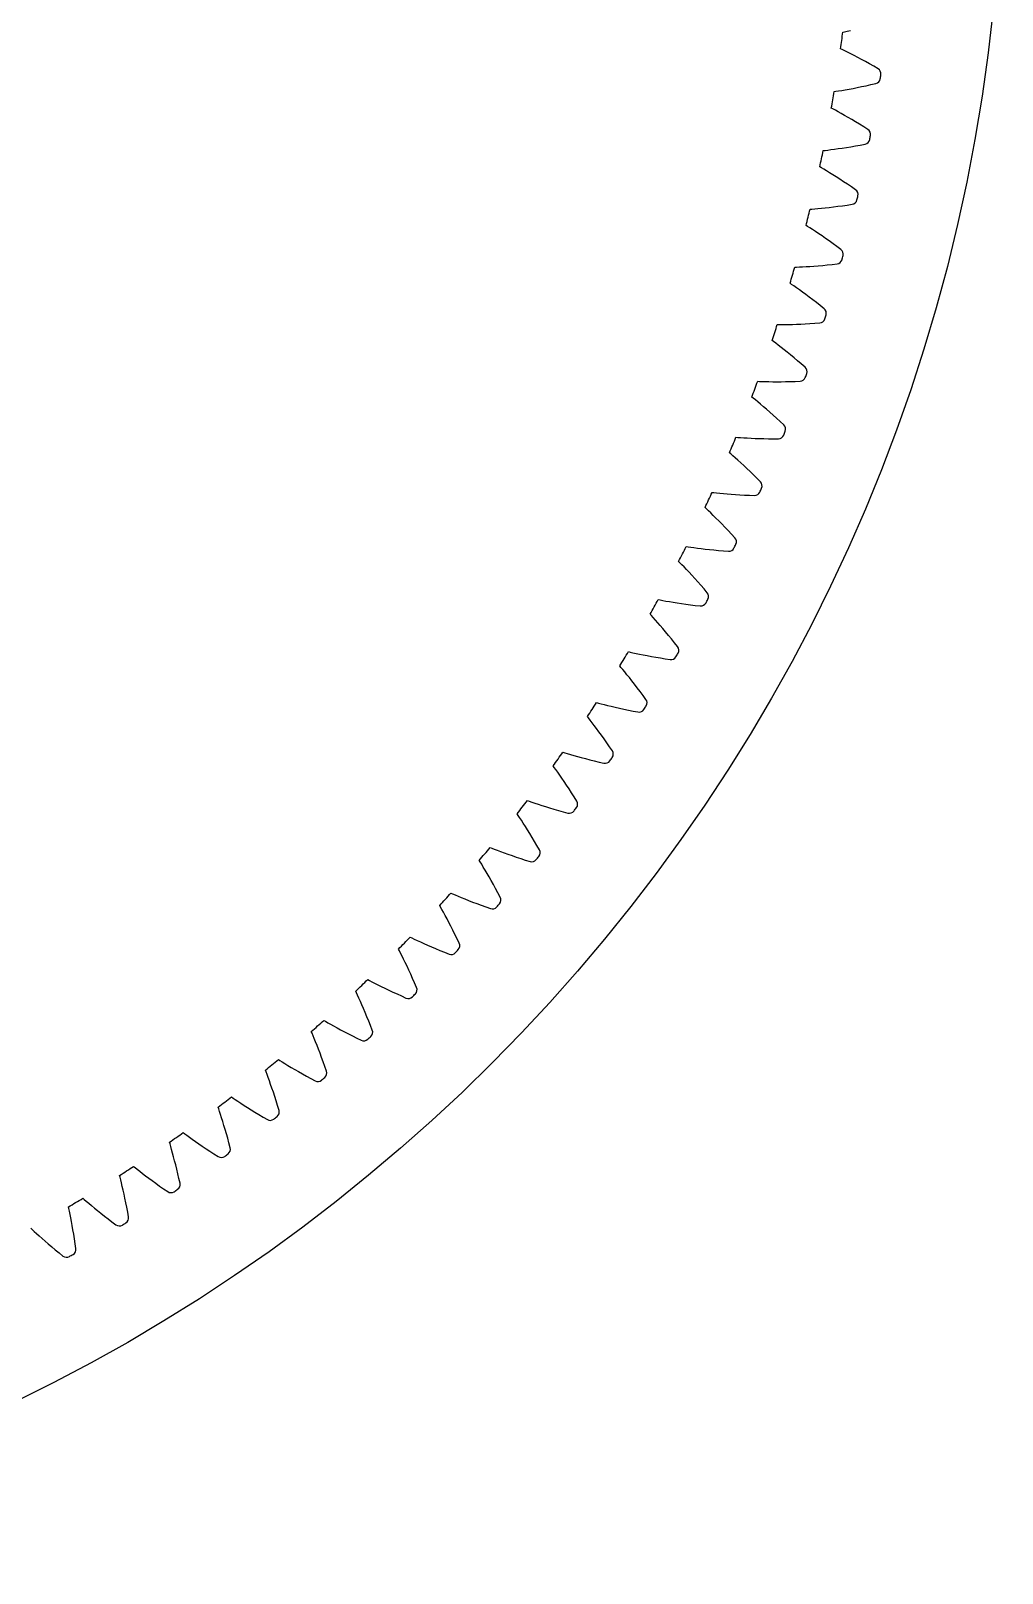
# Model space of a CAD drawing. Header units: millimetres. Extents: x -90 to 90, y -90 to 90.
# Drawn here: x 39.8 to 90.1, y -90.1 to -10.3 of the extents above; entities that cross this region are included whole.
import ezdxf

# ---------------------------------------------------------------- set-up
doc = ezdxf.new("R2010")
doc.units = ezdxf.units.MM

msp = doc.modelspace()

# ---------------------------------------------------------------- linework, layer by layer
at = {"layer": 'fixed_ring'}
for p, q in [((81.935895, -10.384645), (82.073977, -10.357501)), ((82.073977, -10.357501), (82.235439, -10.324782)), ((81.84151, -10.40275), (81.935895, -10.384645)), ((81.81412, -11.304044), (81.727704, -11.261991)), ((81.940375, -11.366199), (81.81412, -11.304044)), ((82.087752, -11.439824), (81.940375, -11.366199)), ((82.250685, -11.522548), (82.087752, -11.439824)), ((82.42618, -11.613195), (82.250685, -11.522548)), ((82.612309, -11.711072), (82.42618, -11.613195)), ((82.807706, -11.815728), (82.612309, -11.711072)), ((83.01134, -11.926855), (82.807706, -11.815728)), ((83.222401, -12.044235), (83.01134, -11.926855)), ((83.440229, -12.167708), (83.222401, -12.044235)), ((83.664372, -12.296473), (83.440229, -12.167708)), ((81.392292, -13.473856), (81.487291, -13.459314)), ((81.487291, -13.459314), (81.626296, -13.437383)), ((81.626296, -13.437383), (81.788875, -13.410761)), ((81.788875, -13.410761), (81.969008, -13.38006)), ((81.969008, -13.38006), (82.163487, -13.345516)), ((82.163487, -13.345516), (82.370266, -13.30722)), ((82.370266, -13.30722), (82.587905, -13.265198)), ((82.587905, -13.265198), (82.815331, -13.219438)), ((82.815331, -13.219438), (83.051702, -13.169908)), ((83.051702, -13.169908), (83.296342, -13.116564)), ((83.296342, -13.116564), (83.548583, -13.060038)), ((81.331019, -14.373481), (81.246246, -14.328208)), ((81.454846, -14.440342), (81.331019, -14.373481)), ((81.59935, -14.519457), (81.454846, -14.440342)), ((81.759057, -14.608252), (81.59935, -14.519457)), ((81.931017, -14.705437), (81.759057, -14.608252)), ((82.113333, -14.810245), (81.931017, -14.705437)), ((82.304655, -14.922177), (82.113333, -14.810245)), ((82.503965, -15.040885), (82.304655, -14.922177)), ((82.710462, -15.166121), (82.503965, -15.040885)), ((82.92349, -15.2977), (82.710462, -15.166121)), ((83.142631, -15.434806), (82.92349, -15.2977)), ((80.827872, -16.525891), (80.923351, -16.514932)), ((80.923351, -16.514932), (81.063083, -16.498245)), ((81.063083, -16.498245), (81.226548, -16.477758)), ((81.226548, -16.477758), (81.407709, -16.453854)), ((81.407709, -16.453854), (81.603349, -16.42665)), ((81.603349, -16.42665), (81.811422, -16.396159)), ((81.811422, -16.396159), (82.030488, -16.362353)), ((82.030488, -16.362353), (82.259474, -16.32518)), ((82.259474, -16.32518), (82.497541, -16.284576)), ((82.497541, -16.284576), (82.744014, -16.240473)), ((82.744014, -16.240473), (82.998203, -16.193475)), ((80.732804, -17.422574), (80.649793, -17.374144)), ((80.854028, -17.494046), (80.732804, -17.422574)), ((80.995454, -17.578541), (80.854028, -17.494046)), ((81.151707, -17.673279), (80.995454, -17.578541)), ((81.31989, -17.776864), (81.151707, -17.673279)), ((81.498134, -17.888456), (81.31989, -17.776864)), ((81.685111, -18.007505), (81.498134, -17.888456)), ((81.879815, -18.133627), (81.685111, -18.007505)), ((82.081455, -18.266541), (81.879815, -18.133627)), ((82.289383, -18.40604), (82.081455, -18.266541)), ((82.503211, -18.551292), (82.289383, -18.40604)), ((80.14905, -19.554535), (80.244873, -19.547176)), ((80.244873, -19.547176), (80.385134, -19.535756)), ((80.385134, -19.535756), (80.549254, -19.521432)), ((80.549254, -19.521432), (80.731185, -19.50436)), ((80.731185, -19.50436), (80.927711, -19.484534)), ((80.927711, -19.484534), (81.136783, -19.461892)), ((81.136783, -19.461892), (81.356966, -19.43635)), ((81.356966, -19.43635), (81.587188, -19.407816)), ((81.587188, -19.407816), (81.826614, -19.376196)), ((81.826614, -19.376196), (82.074572, -19.341395)), ((82.074572, -19.341395), (82.330348, -19.303991)), ((80.02032, -20.447008), (79.939189, -20.39549)), ((80.13877, -20.522989), (80.02032, -20.447008)), ((80.276917, -20.612744), (80.13877, -20.522989)), ((80.429496, -20.713293), (80.276917, -20.612744)), ((80.593664, -20.82313), (80.429496, -20.713293)), ((80.767585, -20.941348), (80.593664, -20.82313)), ((80.94995, -21.067346), (80.767585, -20.941348)), ((81.139773, -21.200702), (80.94995, -21.067346)), ((81.33627, -21.341107), (81.139773, -21.200702)), ((81.538804, -21.488328), (81.33627, -21.341107)), ((81.747018, -21.64152), (81.538804, -21.488328)), ((79.356785, -22.555502), (79.452817, -22.551752)), ((79.452817, -22.551752), (79.593408, -22.545617)), ((79.593408, -22.545617), (79.757951, -22.537476)), ((79.757951, -22.537476), (79.940396, -22.52726)), ((79.940396, -22.52726), (80.137528, -22.51484)), ((80.137528, -22.51484), (80.347304, -22.500078)), ((80.347304, -22.500078), (80.568292, -22.482836)), ((80.568292, -22.482836), (80.799424, -22.462982)), ((80.799424, -22.462982), (81.03987, -22.44039)), ((81.03987, -22.44039), (81.288962, -22.414941)), ((81.288962, -22.414941), (81.545964, -22.387185)), ((79.194576, -23.442501), (79.115441, -23.387968)), ((79.310084, -23.522883), (79.194576, -23.442501)), ((79.444757, -23.617771), (79.310084, -23.522883)), ((79.593446, -23.723989), (79.444757, -23.617771)), ((79.753367, -23.839923), (79.593446, -23.723989)), ((79.922717, -23.9646), (79.753367, -23.839923)), ((80.100215, -24.097368), (79.922717, -23.9646)), ((80.284887, -24.23777), (80.100215, -24.097368)), ((80.475964, -24.385467), (80.284887, -24.23777)), ((80.672817, -24.540202), (80.475964, -24.385467)), ((80.87512, -24.701118), (80.672817, -24.540202)), ((78.85376, -25.521621), (79.03646, -25.518274)), ((79.03646, -25.518274), (79.23392, -25.513278)), ((79.23392, -25.513278), (79.444103, -25.506417)), ((79.444103, -25.506417), (79.665582, -25.4975)), ((79.665582, -25.4975), (79.897298, -25.486355)), ((79.897298, -25.486355), (80.138424, -25.472823)), ((80.138424, -25.472823), (80.388296, -25.456761)), ((80.388296, -25.456761), (80.646161, -25.438692)), ((78.4522, -25.524544), (78.548305, -25.524409)), ((78.548305, -25.524409), (78.689027, -25.523567)), ((78.689027, -25.523567), (78.85376, -25.521621)), ((78.256741, -26.404814), (78.179713, -26.347343)), ((78.369144, -26.489484), (78.256741, -26.404814)), ((78.500153, -26.589371), (78.369144, -26.489484)), ((78.644741, -26.701106), (78.500153, -26.589371)), ((78.800187, -26.822974), (78.644741, -26.701106)), ((78.964728, -26.953932), (78.800187, -26.822974)), ((79.137106, -27.093283), (78.964728, -26.953932)), ((79.316366, -27.240532), (79.137106, -27.093283)), ((79.501752, -27.395312), (79.316366, -27.240532)), ((79.692646, -27.557342), (79.501752, -27.395312)), ((79.888753, -27.725754), (79.692646, -27.557342)), ((77.436574, -28.457459), (77.532616, -28.460939)), ((77.532616, -28.460939), (77.673271, -28.465391)), ((77.673271, -28.465391), (77.83796, -28.469643)), ((77.83796, -28.469643), (78.020657, -28.473171)), ((78.020657, -28.473171), (78.218165, -28.475606)), ((78.218165, -28.475606), (78.428457, -28.476656)), ((78.428457, -28.476656), (78.650115, -28.476076)), ((78.650115, -28.476076), (78.882086, -28.473654)), ((78.882086, -28.473654), (79.12355, -28.469202)), ((79.12355, -28.469202), (79.37385, -28.462551)), ((79.37385, -28.462551), (79.632212, -28.454194)), ((77.208142, -29.329754), (77.133331, -29.269426)), ((77.317281, -29.418592), (77.208142, -29.329754)), ((77.44444, -29.523336), (77.317281, -29.418592)), ((77.584723, -29.640431), (77.44444, -29.523336)), ((77.735475, -29.76806), (77.584723, -29.640431)), ((77.894974, -29.905114), (77.735475, -29.76806)), ((78.061988, -30.050851), (77.894974, -29.905114)), ((78.235582, -30.204738), (78.061988, -30.050851)), ((78.415015, -30.366382), (78.235582, -30.204738)), ((78.599678, -30.535478), (78.415015, -30.366382)), ((78.789313, -30.711147), (78.599678, -30.535478)), ((76.311346, -31.350096), (76.407189, -31.357186)), ((76.407189, -31.357186), (76.547577, -31.366925)), ((76.547577, -31.366925), (76.711989, -31.377369)), ((76.711989, -31.377369), (76.894424, -31.387766)), ((76.894424, -31.387766), (77.091701, -31.397629)), ((77.091701, -31.397629), (77.301804, -31.406588)), ((77.301804, -31.406588), (77.523328, -31.414347)), ((77.523328, -31.414347), (77.755226, -31.420652)), ((77.755226, -31.420652), (77.996686, -31.425286)), ((77.996686, -31.425286), (78.247059, -31.428054)), ((78.247059, -31.428054), (78.505553, -31.429422)), ((76.050264, -32.213181), (75.977775, -32.150081)), ((76.155984, -32.306062), (76.050264, -32.213181)), ((76.279113, -32.415514), (76.155984, -32.306062)), ((76.414892, -32.537803), (76.279113, -32.415514)), ((76.560737, -32.671012), (76.414892, -32.537803)), ((76.714967, -32.813969), (76.560737, -32.671012)), ((76.876381, -32.965885), (76.714967, -32.813969)), ((77.044064, -33.126193), (76.876381, -32.965885)), ((77.21729, -33.294472), (77.044064, -33.126193)), ((77.395462, -33.470394), (77.21729, -33.294472)), ((77.578354, -33.653072), (77.395462, -33.470394)), ((75.078107, -34.19836), (75.173616, -34.20905)), ((75.173616, -34.20905), (75.313538, -34.224063)), ((75.313538, -34.224063), (75.477441, -34.240684)), ((75.477441, -34.240684), (75.659356, -34.257936)), ((75.659356, -34.257936), (75.856122, -34.275213)), ((75.856122, -34.275213), (76.06574, -34.292069)), ((76.06574, -34.292069), (76.286815, -34.308154)), ((74.784745, -35.051013), (74.714681, -34.985232)), ((74.886897, -35.147805), (74.784745, -35.051013)), ((76.286815, -34.308154), (76.518311, -34.323178)), ((76.518311, -34.323178), (76.759427, -34.336891)), ((76.759427, -34.336891), (77.009518, -34.349075)), ((77.009518, -34.349075), (77.267777, -34.360165)), ((75.005821, -35.261812), (74.886897, -35.147805)), ((75.136905, -35.389121), (75.005821, -35.261812)), ((75.277636, -35.527722), (75.136905, -35.389121)), ((75.426379, -35.67638), (75.277636, -35.527722)), ((75.581965, -35.834259), (75.426379, -35.67638)), ((75.743499, -36.000761), (75.581965, -35.834259)), ((75.910273, -36.175437), (75.743499, -36.000761)), ((76.081702, -36.357937), (75.910273, -36.175437)), ((76.257593, -36.547365), (76.081702, -36.357937)), ((73.738604, -36.99822), (73.833643, -37.012496)), ((73.833643, -37.012496), (73.972901, -37.032761)), ((73.972901, -37.032761), (74.136064, -37.055535)), ((74.136064, -37.055535), (74.3172, -37.079618)), ((74.3172, -37.079618), (74.513177, -37.104283)), ((74.513177, -37.104283), (74.722013, -37.129012)), ((74.722013, -37.129012), (74.942326, -37.153402)), ((74.942326, -37.153402), (75.173094, -37.177123)), ((75.173094, -37.177123), (75.413523, -37.199896)), ((75.413523, -37.199896), (75.662979, -37.221479)), ((75.662979, -37.221479), (75.920638, -37.242275)), ((73.413377, -37.839235), (73.345837, -37.770865)), ((73.511815, -37.939801), (73.413377, -37.839235)), ((73.626367, -38.0582), (73.511815, -37.939801)), ((73.752569, -38.19035), (73.626367, -38.0582)), ((73.887987, -38.334147), (73.752569, -38.19035)), ((74.031034, -38.488294), (73.887987, -38.334147)), ((74.180571, -38.651914), (74.031034, -38.488294)), ((74.335728, -38.824375), (74.180571, -38.651914)), ((74.495813, -39.0052), (74.335728, -38.824375)), ((74.660256, -39.194019), (74.495813, -39.0052)), ((72.294732, -39.745713), (72.389167, -39.763554)), ((72.389167, -39.763554), (72.527564, -39.789043)), ((72.527564, -39.789043), (72.689754, -39.817938)), ((72.689754, -39.817938), (72.869857, -39.848818)), ((72.869857, -39.848818), (73.064768, -39.880837)), ((74.828897, -39.389929), (74.660256, -39.194019)), ((71.938101, -40.5739), (71.87318, -40.503038)), ((72.032686, -40.678097), (71.938101, -40.5739)), ((73.064768, -39.880837), (73.272525, -39.913404)), ((73.272525, -39.913404), (73.491765, -39.946063)), ((73.491765, -39.946063), (73.721477, -39.978448)), ((73.721477, -39.978448), (73.96088, -40.010249)), ((73.96088, -40.010249), (74.209347, -40.041199)), ((74.209347, -40.041199), (74.466042, -40.071672)), ((72.142704, -40.800722), (72.032686, -40.678097)), ((72.263846, -40.937525), (72.142704, -40.800722)), ((72.393759, -41.086314), (72.263846, -40.937525)), ((72.530906, -41.245733), (72.393759, -41.086314)), ((72.674182, -41.414862), (72.530906, -41.245733)), ((72.822742, -41.593037), (72.674182, -41.414862)), ((72.975912, -41.779755), (72.822742, -41.593037)), ((73.133136, -41.974626), (72.975912, -41.779755)), ((73.294289, -42.176741), (73.133136, -41.974626)), ((70.748535, -42.436951), (70.842232, -42.458331)), ((70.842232, -42.458331), (70.979573, -42.489008)), ((70.979573, -42.489008), (71.140561, -42.523983)), ((71.140561, -42.523983), (71.319375, -42.561616)), ((71.319375, -42.561616), (71.512943, -42.600944)), ((71.512943, -42.600944), (71.719328, -42.641303)), ((71.719328, -42.641303), (71.937185, -42.682186)), ((71.937185, -42.682186), (72.165516, -42.723188)), ((72.165516, -42.723188), (72.403553, -42.763971)), ((72.403553, -42.763971), (72.650681, -42.804246)), ((72.650681, -42.804246), (72.906047, -42.844353)), ((70.361004, -43.251137), (70.298794, -43.177883)), ((70.451603, -43.358818), (70.361004, -43.251137)), ((70.55693, -43.485494), (70.451603, -43.358818)), ((70.67284, -43.626758), (70.55693, -43.485494)), ((70.797065, -43.780327), (70.67284, -43.626758)), ((70.928118, -43.944792), (70.797065, -43.780327)), ((71.064932, -44.119191), (70.928118, -43.944792)), ((71.206685, -44.302828), (71.064932, -44.119191)), ((71.352723, -44.495176), (71.206685, -44.302828)), ((71.502505, -44.695823), (71.352723, -44.495176)), ((69.102201, -45.068124), (69.195028, -45.093013)), ((69.195028, -45.093013), (69.331117, -45.128834)), ((69.331117, -45.128834), (69.490676, -45.169841)), ((69.490676, -45.169841), (69.667948, -45.214173)), ((69.667948, -45.214173), (69.8599, -45.260754)), ((69.8599, -45.260754), (70.064621, -45.308847)), ((70.064621, -45.308847), (70.280785, -45.357896)), ((70.280785, -45.357896), (70.507413, -45.407458)), ((70.507413, -45.407458), (70.743747, -45.457166)), ((70.743747, -45.457166), (70.989185, -45.506708)), ((71.655942, -44.903857), (71.502505, -44.695823)), ((68.684319, -45.867157), (68.624909, -45.791614)), ((68.770803, -45.97817), (68.684319, -45.867157)), ((68.871291, -46.108718), (68.770803, -45.97817)), ((68.981806, -46.254241), (68.871291, -46.108718)), ((69.100166, -46.412375), (68.981806, -46.254241)), ((70.989185, -45.506708), (71.242862, -45.556393)), ((69.22494, -46.581653), (69.100166, -46.412375)), ((69.355096, -46.761075), (69.22494, -46.581653)), ((69.489842, -46.949914), (69.355096, -46.761075)), ((69.628541, -47.147619), (69.489842, -46.949914)), ((67.358061, -47.635508), (67.449886, -47.663871)), ((67.449886, -47.663871), (67.584531, -47.704786)), ((67.584531, -47.704786), (67.742435, -47.751765)), ((67.742435, -47.751765), (67.917914, -47.802734)), ((67.917914, -47.802734), (68.107978, -47.856503)), ((69.770671, -47.353758), (69.628541, -47.147619)), ((69.916173, -47.567416), (69.770671, -47.353758)), ((66.910419, -48.418257), (66.853892, -48.340533)), ((66.992666, -48.532444), (66.910419, -48.418257)), ((67.088172, -48.66668), (66.992666, -48.532444)), ((68.107978, -47.856503), (68.310745, -47.912262)), ((68.310745, -47.912262), (68.524911, -47.969408)), ((68.524911, -47.969408), (68.749514, -48.027459)), ((68.749514, -48.027459), (68.983811, -48.086022)), ((68.983811, -48.086022), (69.227212, -48.144761)), ((69.227212, -48.144761), (69.478841, -48.203952)), ((67.193135, -48.816257), (67.088172, -48.66668)), ((67.305463, -48.978731), (67.193135, -48.816257)), ((67.423782, -49.152583), (67.305463, -48.978731)), ((67.547097, -49.336774), (67.423782, -49.152583)), ((67.674644, -49.530547), (67.547097, -49.336774)), ((65.518583, -50.135469), (65.609276, -50.167266)), ((65.609276, -50.167266), (65.742287, -50.213217)), ((65.742287, -50.213217), (65.898312, -50.266103)), ((67.805808, -49.733329), (67.674644, -49.530547)), ((67.940083, -49.944669), (67.805808, -49.733329)), ((68.077446, -50.163649), (67.940083, -49.944669)), ((65.041814, -50.900826), (64.988251, -50.821031)), ((65.119709, -51.018026), (65.041814, -50.900826)), ((65.210098, -51.15576), (65.119709, -51.018026)), ((65.898312, -50.266103), (66.071749, -50.323636)), ((66.071749, -50.323636), (66.259656, -50.384516)), ((66.259656, -50.384516), (66.460183, -50.447863)), ((66.460183, -50.447863), (66.672048, -50.513024)), ((66.672048, -50.513024), (66.894308, -50.579482)), ((66.894308, -50.579482), (67.126237, -50.646817)), ((67.126237, -50.646817), (67.367256, -50.71467)), ((67.367256, -50.71467), (67.61648, -50.783284)), ((65.30936, -51.309179), (65.210098, -51.15576)), ((65.415497, -51.475764), (65.30936, -51.309179)), ((65.527193, -51.653943), (65.415497, -51.475764)), ((65.643492, -51.842641), (65.527193, -51.653943)), ((63.586371, -52.564469), (63.675803, -52.599655)), ((63.675803, -52.599655), (63.806992, -52.650577)), ((65.76366, -52.041076), (65.643492, -51.842641)), ((65.887104, -52.248648), (65.76366, -52.041076)), ((66.013334, -52.464889), (65.887104, -52.248648)), ((66.142363, -52.68888), (66.013334, -52.464889)), ((63.081151, -53.311351), (63.030627, -53.229598)), ((63.154581, -53.431398), (63.081151, -53.311351)), ((63.239726, -53.572434), (63.154581, -53.431398)), ((63.806992, -52.650577), (63.960917, -52.709294)), ((63.960917, -52.709294), (64.132068, -52.77331)), ((64.132068, -52.77331), (64.317552, -52.841215)), ((64.317552, -52.841215), (64.515553, -52.91206)), ((64.515553, -52.91206), (64.724818, -52.985144)), ((64.724818, -52.985144), (64.944421, -53.059916)), ((64.944421, -53.059916), (65.173653, -53.135927)), ((65.173653, -53.135927), (65.411949, -53.212798)), ((65.411949, -53.212798), (65.658416, -53.290738)), ((63.333146, -53.729479), (63.239726, -53.572434)), ((63.432942, -53.899938), (63.333146, -53.729479)), ((63.537857, -54.082192), (63.432942, -53.899938)), ((63.646976, -54.275132), (63.537857, -54.082192)), ((61.564159, -54.91907), (61.652205, -54.957596)), ((61.652205, -54.957596), (61.781386, -55.013415)), ((61.781386, -55.013415), (61.932993, -55.077881)), ((63.759595, -54.477946), (63.646976, -54.275132)), ((63.875144, -54.690015), (63.759595, -54.477946)), ((63.993151, -54.91085), (63.875144, -54.690015)), ((64.113663, -55.139537), (63.993151, -54.91085)), ((61.031203, -55.646419), (60.98379, -55.562824)), ((61.100066, -55.769144), (61.031203, -55.646419)), ((61.179845, -55.913283), (61.100066, -55.769144)), ((61.932993, -55.077881), (62.101614, -55.14829)), ((62.101614, -55.14829), (62.284413, -55.223124)), ((62.284413, -55.223124), (62.47961, -55.301367)), ((62.47961, -55.301367), (62.685977, -55.38227)), ((62.685977, -55.38227), (62.902612, -55.46525)), ((62.902612, -55.46525), (63.128822, -55.549829)), ((63.128822, -55.549829), (63.364058, -55.635609)), ((63.364058, -55.635609), (63.607419, -55.722765)), ((61.267292, -56.07373), (61.179845, -55.913283)), ((61.360606, -56.247822), (61.267292, -56.07373)), ((61.458591, -56.433894), (61.360606, -56.247822)), ((61.560375, -56.630802), (61.458591, -56.433894)), ((59.45481, -57.19594), (59.541345, -57.237749)), ((59.541345, -57.237749), (59.668334, -57.298389)), ((59.668334, -57.298389), (59.817409, -57.368511)), ((59.817409, -57.368511), (59.983263, -57.445213)), ((61.665285, -56.837708), (61.560375, -56.630802)), ((61.772776, -57.053974), (61.665285, -56.837708)), ((61.882392, -57.279092), (61.772776, -57.053974)), ((61.994217, -57.51215), (61.882392, -57.279092)), ((58.894872, -57.902727), (58.850637, -57.817407)), ((58.95907, -58.027955), (58.894872, -57.902727)), ((59.033371, -58.174992), (58.95907, -58.027955)), ((59.114721, -58.338616), (59.033371, -58.174992)), ((59.983263, -57.445213), (60.163117, -57.52687)), ((60.163117, -57.52687), (60.355233, -57.6124)), ((60.355233, -57.6124), (60.558411, -57.701009)), ((60.558411, -57.701009), (60.771771, -57.792078)), ((60.771771, -57.792078), (60.99464, -57.885107)), ((60.99464, -57.885107), (61.226483, -57.979674)), ((61.226483, -57.979674), (61.466393, -58.075923)), ((59.20142, -58.516095), (59.114721, -58.338616)), ((59.292336, -58.70572), (59.20142, -58.516095)), ((59.386642, -58.906318), (59.292336, -58.70572)), ((59.483695, -59.117024), (59.386642, -58.906318)), ((57.26131, -59.391854), (57.34621, -59.43689)), ((57.34621, -59.43689), (57.470829, -59.502263)), ((57.470829, -59.502263), (57.617161, -59.577943)), ((57.617161, -59.577943), (57.780012, -59.660829)), ((57.780012, -59.660829), (57.956668, -59.749194)), ((57.956668, -59.749194), (58.14543, -59.841889)), ((59.582975, -59.337179), (59.483695, -59.117024)), ((59.684046, -59.566261), (59.582975, -59.337179)), ((59.787025, -59.803361), (59.684046, -59.566261)), ((56.675182, -60.077079), (56.634188, -59.990156)), ((56.734624, -60.204634), (56.675182, -60.077079)), ((56.803342, -60.354362), (56.734624, -60.204634)), ((56.87848, -60.52093), (56.803342, -60.354362)), ((56.958441, -60.701544), (56.87848, -60.52093)), ((58.14543, -59.841889), (58.345131, -59.938078)), ((58.345131, -59.938078), (58.554915, -60.037109)), ((58.554915, -60.037109), (58.774127, -60.138454)), ((58.774127, -60.138454), (59.002249, -60.241676)), ((59.002249, -60.241676), (59.238369, -60.346881)), ((57.042161, -60.894455), (56.958441, -60.701544)), ((57.128854, -61.098458), (57.042161, -60.894455)), ((57.217913, -61.312665), (57.128854, -61.098458)), ((57.308841, -61.536399), (57.217913, -61.312665)), ((54.375274, -62.166399), (54.337579, -62.077995)), ((54.429877, -62.296099), (54.375274, -62.166399)), ((54.986763, -61.503707), (55.069909, -61.551903)), ((55.069909, -61.551903), (55.19198, -61.621918)), ((55.19198, -61.621918), (55.335362, -61.703049)), ((55.335362, -61.703049), (55.49498, -61.792002)), ((55.49498, -61.792002), (55.668187, -61.886949)), ((55.668187, -61.886949), (55.853329, -61.986679)), ((55.853329, -61.986679), (56.049271, -62.090312)), ((56.049271, -62.090312), (56.255181, -62.197163)), ((56.255181, -62.197163), (56.470426, -62.306683)), ((57.401224, -61.769121), (57.308841, -61.536399)), ((57.495212, -62.009926), (57.401224, -61.769121)), ((54.492914, -62.448306), (54.429877, -62.296099)), ((54.561733, -62.617583), (54.492914, -62.448306)), ((54.634844, -62.801077), (54.561733, -62.617583)), ((54.711248, -62.997001), (54.634844, -62.801077)), ((54.790207, -63.20412), (54.711248, -62.997001)), ((56.470426, -62.306683), (56.694503, -62.418412)), ((56.694503, -62.418412), (56.926499, -62.532424)), ((52.634388, -63.528507), (52.715662, -63.579797)), ((52.715662, -63.579797), (52.835014, -63.654354)), ((52.835014, -63.654354), (52.975242, -63.740821)), ((52.975242, -63.740821), (53.131402, -63.835715)), ((54.871145, -63.421526), (54.790207, -63.20412)), ((54.953593, -63.648522), (54.871145, -63.421526)), ((55.037157, -63.884554), (54.953593, -63.648522)), ((51.998405, -64.16773), (51.964062, -64.07797)), ((52.04809, -64.299392), (51.998405, -64.16773)), ((52.105357, -64.453862), (52.04809, -64.299392)), ((52.16776, -64.625607), (52.105357, -64.453862)), ((53.131402, -63.835715), (53.300914, -63.93711)), ((53.300914, -63.93711), (53.482174, -64.043734)), ((53.482174, -64.043734), (53.674079, -64.154663)), ((53.674079, -64.154663), (53.875824, -64.269185)), ((53.875824, -64.269185), (54.086797, -64.386723)), ((54.086797, -64.386723), (54.306513, -64.506802)), ((54.306513, -64.506802), (54.534056, -64.62946)), ((55.12202, -64.128724), (55.037157, -63.884554)), ((52.233918, -64.811722), (52.16776, -64.625607)), ((52.302898, -65.010381), (52.233918, -64.811722)), ((52.37401, -65.220324), (52.302898, -65.010381)), ((52.446713, -65.44062), (52.37401, -65.220324)), ((49.547938, -66.078238), (49.516995, -65.98725)), ((49.592635, -66.211676), (49.547938, -66.078238)), ((50.207515, -65.46339), (50.286802, -65.517701)), ((50.286802, -65.517701), (50.403265, -65.596695)), ((50.403265, -65.596695), (50.540142, -65.688375)), ((50.540142, -65.688375), (50.692621, -65.789076)), ((50.692621, -65.789076), (50.8582, -65.896775)), ((50.8582, -65.896775), (51.03532, -66.010142)), ((51.03532, -66.010142), (51.222917, -66.128211)), ((51.222917, -66.128211), (51.420212, -66.25024)), ((52.520564, -65.670557), (52.446713, -65.44062)), ((52.59519, -65.909565), (52.520564, -65.670557)), ((52.670809, -66.156755), (52.59519, -65.909565)), ((49.644051, -66.368191), (49.592635, -66.211676)), ((49.69995, -66.542162), (49.644051, -66.368191)), ((49.75906, -66.730633), (49.69995, -66.542162)), ((49.820518, -66.931747), (49.75906, -66.730633)), ((49.883683, -67.144215), (49.820518, -66.931747)), ((51.420212, -66.25024), (51.626614, -66.375631)), ((51.626614, -66.375631), (51.841658, -66.50389)), ((51.841658, -66.50389), (52.064426, -66.63502)), ((47.709578, -67.305617), (47.786767, -67.362872)), ((47.786767, -67.362872), (47.900176, -67.446191)), ((47.900176, -67.446191), (48.033507, -67.542955)), ((48.033507, -67.542955), (48.182091, -67.64932)), ((48.182091, -67.64932), (48.343501, -67.763171)), ((48.343501, -67.763171), (48.516232, -67.88312)), ((49.948049, -67.367091), (49.883683, -67.144215)), ((50.013198, -67.599643), (49.948049, -67.367091)), ((50.078782, -67.841289), (50.013198, -67.599643)), ((47.027341, -67.89522), (46.999842, -67.803133)), ((47.066987, -68.030245), (47.027341, -67.89522)), ((47.112479, -68.188583), (47.066987, -68.030245)), ((47.161795, -68.364534), (47.112479, -68.188583)), ((47.213774, -68.555095), (47.161795, -68.364534)), ((47.267624, -68.758378), (47.213774, -68.555095)), ((48.516232, -67.88312), (48.699255, -68.008162)), ((48.699255, -68.008162), (48.89182, -68.137526)), ((48.89182, -68.137526), (49.09336, -68.270592)), ((49.09336, -68.270592), (49.303427, -68.406849)), ((49.303427, -68.406849), (49.521105, -68.546265)), ((50.145049, -68.091148), (50.078782, -67.841289)), ((45.144115, -69.052581), (45.219095, -69.112699)), ((45.219095, -69.112699), (45.32929, -69.200224)), ((45.32929, -69.200224), (45.458887, -69.301935)), ((45.458887, -69.301935), (45.603364, -69.413814)), ((47.322752, -68.973072), (47.267624, -68.758378)), ((47.378688, -69.198211), (47.322752, -68.973072)), ((47.435045, -69.433049), (47.378688, -69.198211)), ((44.440182, -69.616104), (44.416167, -69.523047)), ((44.474721, -69.752524), (44.440182, -69.616104)), ((44.514225, -69.912462), (44.474721, -69.752524)), ((44.556888, -70.090143), (44.514225, -69.912462)), ((44.601662, -70.282524), (44.556888, -70.090143)), ((45.603364, -69.413814), (45.760378, -69.533656)), ((45.760378, -69.533656), (45.928475, -69.660017)), ((45.928475, -69.660017), (46.106664, -69.791855)), ((46.106664, -69.791855), (46.294227, -69.928371)), ((46.294227, -69.928371), (46.490619, -70.068924)), ((46.490619, -70.068924), (46.695412, -70.212986)), ((47.491492, -69.676991), (47.435045, -69.433049)), ((47.548314, -69.929165), (47.491492, -69.676991)), ((42.514754, -70.701808), (42.58742, -70.764704)), ((42.58742, -70.764704), (42.694245, -70.856312)), ((42.694245, -70.856312), (42.819924, -70.962826)), ((42.819924, -70.962826), (42.960091, -71.08006)), ((44.647827, -70.487689), (44.601662, -70.282524)), ((44.694841, -70.704305), (44.647827, -70.487689)), ((44.742269, -70.931389), (44.694841, -70.704305)), ((44.789752, -71.16818), (44.742269, -70.931389)), ((46.695412, -70.212986), (46.907692, -70.360491)), ((41.790123, -71.238454), (41.769625, -71.14456)), ((41.819507, -71.376077), (41.790123, -71.238454)), ((41.852967, -71.537387), (41.819507, -71.376077)), ((41.888915, -71.716547), (41.852967, -71.537387)), ((41.926421, -71.910477), (41.888915, -71.716547)), ((42.960091, -71.08006), (43.112486, -71.205723)), ((43.112486, -71.205723), (43.275711, -71.338318)), ((43.275711, -71.338318), (43.448815, -71.476765)), ((43.448815, -71.476765), (43.63111, -71.62024)), ((43.63111, -71.62024), (43.822076, -71.76808)), ((43.822076, -71.76808), (44.021306, -71.919744)), ((44.836983, -71.414073), (44.789752, -71.16818)), ((44.884279, -71.668206), (44.836983, -71.414073)), ((39.825219, -72.250965), (39.895468, -72.316549)), ((39.895468, -72.316549), (39.998771, -72.412111)), ((39.998771, -72.412111), (40.120355, -72.523277)), ((40.120355, -72.523277), (40.256013, -72.6457)), ((41.964837, -72.117233), (41.926421, -71.910477)), ((42.003669, -72.335464), (41.964837, -72.117233)), ((42.042522, -72.564171), (42.003669, -72.335464)), ((42.081064, -72.802581), (42.042522, -72.564171)), ((44.021306, -71.919744), (44.227887, -72.07513)), ((40.256013, -72.6457), (40.403573, -72.777007)), ((40.403573, -72.777007), (40.561695, -72.915648)), ((40.561695, -72.915648), (40.729469, -73.060508)), ((40.729469, -73.060508), (40.906239, -73.210738)), ((40.906239, -73.210738), (41.091508, -73.365657)), ((41.091508, -73.365657), (41.284892, -73.524707)), ((42.119013, -73.050076), (42.081064, -72.802581)), ((42.156716, -73.305809), (42.119013, -73.050076)), ((41.284892, -73.524707), (41.485482, -73.687754))]:
    msp.add_line(p, q, dxfattribs=at)
for centre, radius, start, end in [((0, 0), 82.5, 352.154114, 352.756066), ((83.511576, -12.554647), 0.3, 351.450508, 59.381573), ((0, 0), 84.75, 351.303983, 351.450508), ((0, 0), 82.5, 349.998425, 350.600377), ((83.479197, -12.768173), 0.3, 283.372918, 351.303983), ((82.980233, -15.687049), 0.3, 349.294819, 57.225884), ((0, 0), 84.75, 349.148295, 349.294819), ((0, 0), 82.5, 347.842737, 348.444689), ((82.939844, -15.899206), 0.3, 281.217229, 349.148295), ((82.2831, -19.007735), 0.3, 279.061541, 346.992606), ((82.33144, -18.797248), 0.3, 347.139131, 55.070196), ((0, 0), 84.75, 346.992606, 347.139131), ((0, 0), 82.5, 345.687048, 346.289), ((81.509893, -22.089361), 0.3, 276.905852, 344.836917), ((81.566116, -21.880841), 0.3, 344.983442, 52.914507), ((0, 0), 84.75, 344.836917, 344.983442), ((0, 0), 82.5, 343.531359, 344.133311), ((80.685345, -24.933465), 0.3, 342.827753, 50.758819), ((80.621318, -25.139723), 0.3, 274.750163, 342.681229), ((0, 0), 84.75, 342.681229, 342.827753), ((0, 0), 82.5, 341.375671, 341.977623), ((79.690372, -27.950798), 0.3, 340.672065, 48.60313), ((0, 0), 82.5, 339.219982, 339.821934), ((79.618632, -28.154501), 0.3, 272.594475, 340.52554), ((0, 0), 84.75, 340.52554, 340.672065), ((0, 0), 84.75, 338.369852, 338.516376), ((78.582607, -30.92857), 0.3, 338.516376, 46.447441), ((0, 0), 82.5, 337.064293, 337.666246), ((78.503255, -31.12943), 0.3, 270.438786, 338.369852), ((0, 0), 82.5, 334.908605, 335.510557), ((77.276766, -34.060299), 0.3, 268.283098, 336.214163), ((0, 0), 84.75, 336.214163, 336.360687), ((77.363616, -33.862566), 0.3, 336.360687, 44.291753), ((76.035127, -36.748633), 0.3, 334.204999, 42.136064), ((0, 0), 82.5, 332.752916, 333.354868), ((75.9409, -36.94296), 0.3, 266.127409, 334.058474), ((0, 0), 84.75, 334.058474, 334.204999), ((0, 0), 82.5, 330.597228, 331.19918), ((0, 0), 84.75, 331.902786, 332.04931), ((74.599018, -39.582686), 0.3, 332.04931, 39.980376), ((74.497548, -39.773331), 0.3, 263.97172, 331.902786), ((73.057322, -42.360715), 0.3, 329.893622, 37.824687), ((0, 0), 82.5, 328.441539, 329.043491), ((72.948753, -42.547408), 0.3, 261.816032, 329.747097), ((0, 0), 84.75, 329.747097, 329.893622), ((0, 0), 82.5, 326.28585, 326.887802), ((71.296707, -45.261264), 0.3, 259.660343, 327.591408), ((0, 0), 84.75, 327.591408, 327.737933), ((71.412222, -45.078787), 0.3, 327.737933, 35.668998), ((0, 0), 82.5, 324.130162, 324.732114), ((69.666046, -47.733055), 0.3, 325.582244, 33.51331), ((69.543749, -47.911058), 0.3, 257.504654, 325.43572), ((0, 0), 84.75, 325.43572, 325.582244), ((0, 0), 82.5, 321.974473, 322.576425), ((67.821265, -50.319762), 0.3, 323.426556, 31.357621), ((67.692359, -50.493039), 0.3, 255.348966, 323.280031), ((0, 0), 84.75, 323.280031, 323.426556), ((0, 0), 82.5, 319.818784, 320.420737), ((65.745159, -53.003553), 0.3, 253.193277, 321.124343), ((0, 0), 84.75, 321.124343, 321.270867), ((65.880491, -52.835247), 0.3, 321.270867, 29.201932), ((0, 0), 82.5, 317.663096, 318.265048), ((63.704903, -55.439046), 0.3, 251.037589, 318.968654), ((0, 0), 84.75, 318.968654, 319.115178), ((63.846471, -55.27595), 0.3, 319.115178, 27.046244), ((0, 0), 82.5, 315.507407, 316.109359), ((61.574481, -57.796071), 0.3, 248.8819, 316.812965), ((0, 0), 84.75, 316.812965, 316.95949), ((61.722083, -57.638416), 0.3, 316.95949, 24.890555), ((0, 0), 82.5, 313.351719, 313.953671), ((59.510334, -59.919301), 0.3, 314.803801, 22.734867), ((59.356906, -60.071292), 0.3, 246.726211, 314.657277), ((0, 0), 84.75, 314.657277, 314.803801), ((0, 0), 82.5, 311.19603, 311.797982), ((57.214355, -62.115377), 0.3, 312.648113, 20.579178), ((57.055319, -62.26149), 0.3, 244.570523, 312.501588), ((0, 0), 84.75, 312.501588, 312.648113), ((0, 0), 82.5, 309.040341, 309.642293), ((54.672976, -64.363563), 0.3, 242.414834, 310.345899), ((0, 0), 84.75, 310.345899, 310.492424), ((54.837396, -64.223535), 0.3, 310.492424, 18.423489), ((0, 0), 82.5, 306.884653, 307.486605), ((52.38282, -66.240793), 0.3, 308.336735, 16.267801), ((52.213249, -66.374536), 0.3, 240.259145, 308.190211), ((0, 0), 84.75, 308.190211, 308.336735), ((0, 0), 82.5, 304.728964, 305.330916), ((49.679621, -68.291564), 0.3, 238.103457, 306.034522), ((0, 0), 84.75, 306.034522, 306.181047), ((49.854103, -68.164294), 0.3, 306.181047, 14.112112), ((0, 0), 82.5, 302.573275, 303.175228), ((47.254822, -69.991316), 0.3, 304.025358, 11.956423), ((0, 0), 82.5, 300.417587, 301.019539), ((47.075677, -70.111933), 0.3, 235.947768, 303.878834), ((0, 0), 84.75, 303.878834, 304.025358), ((44.588658, -71.719273), 0.3, 301.869669, 9.800735), ((44.405102, -71.833066), 0.3, 233.79208, 301.723145), ((0, 0), 84.75, 301.723145, 301.869669), ((41.859383, -73.345719), 0.3, 299.713981, 7.645046), ((41.671677, -73.452528), 0.3, 231.636391, 299.567456), ((0, 0), 84.75, 299.567456, 299.713981)]:
    msp.add_arc(centre, radius, start, end, dxfattribs=at)
at = {"layer": 'outer'}
msp.add_circle((0, 0), 90.087573, dxfattribs=at)

doc.saveas('drawing.dxf')
